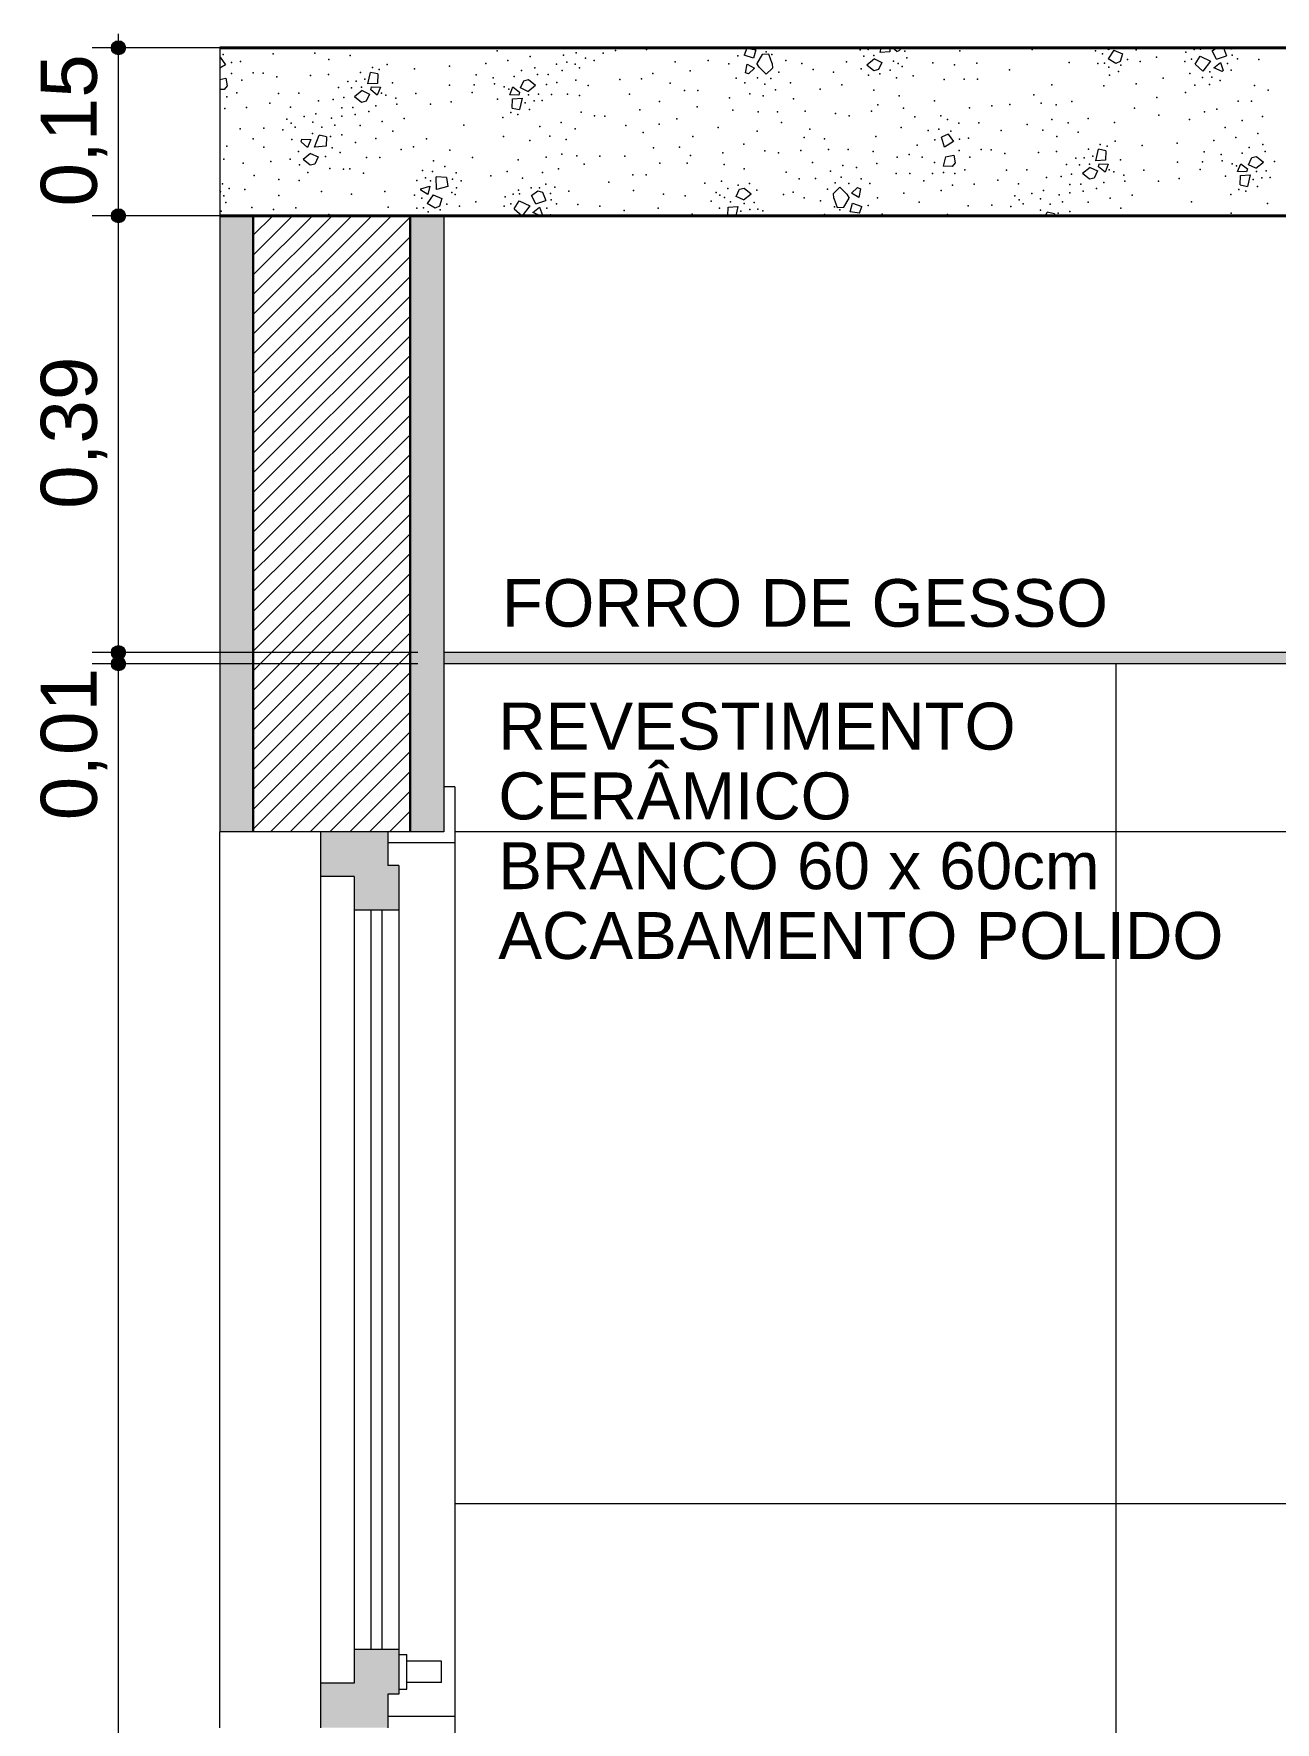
# Model space of a CAD drawing. Header units: metres. Extents: x -1.9 to 95.3, y -2.2 to 2.5.
# Drawn here: x 88.089 to 89.197, y 0.09 to 1.598 of the extents above; entities that cross this region are included whole.
import ezdxf

# ---------------------------------------------------------------- set-up
doc = ezdxf.new("R2010")
doc.units = ezdxf.units.M
doc.header["$MEASUREMENT"] = 0
for name, color, linetype in [('COTAS CORTE', 7, 'Continuous'), ('FORRO.EXEC', 7, 'Continuous'), ('Janelas Archicad', 7, 'Continuous'), ('LAJES.EST', 7, 'Continuous'), ('PAREDE CONSTRUIR', 7, 'Continuous')]:
    doc.layers.add(name, color=color, linetype=linetype)
for name, color, linetype, lineweight, true_color in [('COTAS CORTE_Caneta_No__25', 7, 'Continuous', 13, 0x982312), ('Janelas Archicad_Caneta_No__9', 7, 'Continuous', 9, 0x020202), ('Janelas Archicad_Caneta_No__97', 7, 'Continuous', 13, 0x6b6b6b), ('LAJES.EST_Caneta_No__97', 7, 'Continuous', 13, 0x6b6b6b), ('NOTAS-EXECUTIVO.ARQ_Caneta_No__12', 7, 'Continuous', 0, 0x030303), ('PAREDE CONSTRUIR_Caneta_No__97', 7, 'Continuous', 13, 0x6b6b6b)]:
    doc.layers.add(name, color=color, linetype=linetype, lineweight=lineweight, true_color=true_color)
for name, color, linetype, lineweight in [('FORRO.EXEC_Caneta_No__241', 7, 'Continuous', 13), ('Janelas Archicad_Caneta_No__10', 7, 'Continuous', 5), ('Janelas Archicad_Caneta_No__241', 7, 'Continuous', 13), ('LAJES.EST_Caneta_No__1', 7, 'Continuous', 40), ('LAJES.EST_Caneta_No__241', 7, 'Continuous', 13), ('PAREDE CONSTRUIR_Caneta_No__241', 7, 'Continuous', 13), ('PAREDE CONSTRUIR_Caneta_No__3', 7, 'Continuous', 30)]:
    doc.layers.add(name, color=color, linetype=linetype, lineweight=lineweight)
doc.styles.add('GENERATED_STYLE_1', font='arial.ttf')
doc.dimstyles.new('GENERATED_STYLE__2', dxfattribs={"dimtxt": 0.05, "dimasz": 0.02375, "dimexe": 0.18, "dimexo": 0.267183, "dimgap": 0, "dimtad": 1, "dimzin": 0, "dimdsep": 46, "dimtxsty": 'GENERATED_STYLE_1', "dimblk": 'ARROWHEAD_11', "dimblk1": 'ARROWHEAD_11', "dimblk2": 'ARROWHEAD_11', "dimcen": 0.09, "dimclrd": 256, "dimclre": 256, "dimclrt": 256, "dimadec": 0, "dimazin": 0, "dimtfac": 1, "dimtdec": 4, "dimtmove": 0, "dimatfit": 3, "dimfxl": 0, "dimtolj": 1, "dimtzin": 0, "dimarcsym": 0})
pattern_1 = [(45, (130.555103, -2.115), (-0.0088388348, 0.0088388348), [])]

# ---------------------------------------------------------------- blocks, each defined once
blk = doc.blocks.new('*X312', base_point=(130.5551, -2.115))
at = {"layer": 'LAJES.EST_Caneta_No__241', "color": 7, "linetype": 'Continuous', "lineweight": 13}
for p, q in [((88.7254, 1.5847), (88.7231, 1.5785)), ((88.7254, 1.5847), (88.7336, 1.5833)), ((88.7336, 1.5833), (88.7315, 1.5756)), ((88.8444, 1.5809), (88.8454, 1.585)), ((88.8532, 1.585), (88.8531, 1.5815)), ((88.8593, 1.5818), (88.8555, 1.585)), ((88.8629, 1.585), (88.8621, 1.5829)), ((89.0486, 1.5832), (89.0455, 1.585)), ((89.0532, 1.5829), (89.0479, 1.575)), ((89.049, 1.585), (89.0486, 1.5832)), ((89.0532, 1.5829), (89.0608, 1.5795)), ((89.141, 1.5824), (89.1448, 1.585)), ((89.1509, 1.585), (89.1538, 1.5777)), ((88.2553, 1.5766), (88.2549, 1.5764)), ((88.2601, 1.5698), (88.2549, 1.5667)), ((88.2553, 1.5766), (88.2601, 1.5698)), ((88.7315, 1.5756), (88.7231, 1.5785)), ((88.7244, 1.5627), (88.7258, 1.5705)), ((88.7258, 1.5705), (88.7324, 1.5668)), ((88.7391, 1.5791), (88.7345, 1.5711)), ((88.7366, 1.5676), (88.7345, 1.5711)), ((88.7451, 1.5794), (88.7391, 1.5791)), ((88.7481, 1.5711), (88.7451, 1.5794)), ((88.7481, 1.5711), (88.7485, 1.5669)), ((88.8393, 1.575), (88.8325, 1.5695)), ((88.8388, 1.5645), (88.8325, 1.5695)), ((88.8393, 1.575), (88.846, 1.5719)), ((88.846, 1.5719), (88.8429, 1.5655)), ((88.8531, 1.5815), (88.8444, 1.5809)), ((88.8593, 1.5818), (88.8621, 1.5829)), ((89.0549, 1.5711), (89.0479, 1.575)), ((89.0588, 1.5727), (89.0549, 1.5711)), ((89.0608, 1.5795), (89.0588, 1.5727)), ((89.1256, 1.5705), (89.13, 1.5775)), ((89.1256, 1.5705), (89.1326, 1.5641)), ((89.13, 1.5775), (89.1395, 1.5731)), ((89.1395, 1.5731), (89.1326, 1.5641)), ((89.1447, 1.5749), (89.141, 1.5824)), ((89.1422, 1.5671), (89.1482, 1.5718)), ((89.1447, 1.5749), (89.1538, 1.5777)), ((89.1482, 1.5718), (89.1508, 1.5648)), ((88.2549, 1.5567), (88.2603, 1.5578)), ((88.2603, 1.5578), (88.2617, 1.5509)), ((88.3871, 1.5527), (88.3896, 1.563)), ((88.3958, 1.5532), (88.3871, 1.5527)), ((88.3961, 1.5616), (88.3896, 1.563)), ((88.3961, 1.5616), (88.3958, 1.5532)), ((88.5234, 1.5492), (88.5265, 1.5555)), ((88.5265, 1.5555), (88.5306, 1.5566)), ((88.5306, 1.5566), (88.5369, 1.5516)), ((88.7269, 1.5617), (88.7244, 1.5627)), ((88.7324, 1.5668), (88.7269, 1.5617)), ((88.7427, 1.5613), (88.7366, 1.5676)), ((88.7485, 1.5669), (88.7427, 1.5613)), ((88.8429, 1.5655), (88.8388, 1.5645)), ((89.1499, 1.5638), (89.1422, 1.5671)), ((89.1508, 1.5648), (89.1499, 1.5638)), ((88.259, 1.5476), (88.2549, 1.5477)), ((88.2617, 1.5509), (88.259, 1.5476)), ((88.382, 1.5468), (88.3752, 1.5412)), ((88.3816, 1.5362), (88.3752, 1.5412)), ((88.382, 1.5468), (88.3887, 1.5436)), ((88.3887, 1.5436), (88.3856, 1.5372)), ((88.3897, 1.5474), (88.3903, 1.55)), ((88.3955, 1.5426), (88.3897, 1.5474)), ((88.3903, 1.55), (88.3983, 1.5497)), ((88.3983, 1.5497), (88.3955, 1.5426)), ((88.5138, 1.5431), (88.5167, 1.5501)), ((88.5218, 1.5427), (88.5138, 1.5431)), ((88.516, 1.5312), (88.5163, 1.5395)), ((88.5163, 1.5395), (88.525, 1.5401)), ((88.5167, 1.5501), (88.5225, 1.5454)), ((88.5225, 1.5454), (88.5218, 1.5427)), ((88.525, 1.5401), (88.5225, 1.5298)), ((88.5301, 1.546), (88.5234, 1.5492)), ((88.5301, 1.546), (88.5369, 1.5516)), ((88.3856, 1.5372), (88.3816, 1.5362)), ((88.516, 1.5312), (88.5225, 1.5298)), ((88.9051, 1.508), (88.8991, 1.5052)), ((88.9051, 1.508), (88.9099, 1.5012)), ((88.3276, 1.5009), (88.3282, 1.5035)), ((88.3333, 1.4961), (88.3276, 1.5009)), ((88.3282, 1.5035), (88.3362, 1.5031)), ((88.3362, 1.5031), (88.3333, 1.4961)), ((88.3394, 1.4962), (88.3437, 1.5069)), ((88.3499, 1.4971), (88.3394, 1.4962)), ((88.3502, 1.5054), (88.3437, 1.5069)), ((88.3502, 1.5054), (88.3499, 1.4971)), ((88.9018, 1.4963), (88.8991, 1.5052)), ((88.9099, 1.5012), (88.9018, 1.4963)), ((89.0369, 1.4841), (89.0394, 1.4944)), ((89.0459, 1.493), (89.0394, 1.4944)), ((89.0459, 1.493), (89.0456, 1.4846)), ((88.3361, 1.4907), (88.3293, 1.4851)), ((88.3356, 1.4801), (88.3293, 1.4851)), ((88.3397, 1.4811), (88.3356, 1.4801)), ((88.3361, 1.4907), (88.3428, 1.4875)), ((88.3428, 1.4875), (88.3397, 1.4811)), ((88.9028, 1.4877), (88.9008, 1.4792)), ((88.9088, 1.479), (88.9008, 1.4792)), ((88.9028, 1.4877), (88.9101, 1.4892)), ((88.9115, 1.4823), (88.9088, 1.479)), ((88.9101, 1.4892), (88.9115, 1.4823)), ((89.0319, 1.4782), (89.025, 1.4726)), ((89.0319, 1.4782), (89.0385, 1.475)), ((89.0456, 1.4846), (89.0369, 1.4841)), ((89.0395, 1.4788), (89.0401, 1.4814)), ((89.0453, 1.474), (89.0395, 1.4788)), ((89.0401, 1.4814), (89.0481, 1.4811)), ((89.0481, 1.4811), (89.0453, 1.474)), ((89.1636, 1.4745), (89.1665, 1.4815)), ((89.1665, 1.4815), (89.1723, 1.4768)), ((89.1732, 1.4806), (89.1763, 1.4869)), ((89.1799, 1.4774), (89.1732, 1.4806)), ((89.1763, 1.4869), (89.1804, 1.488)), ((89.1799, 1.4774), (89.1867, 1.483)), ((89.1804, 1.488), (89.1867, 1.483)), ((88.4483, 1.4584), (88.448, 1.4698)), ((88.4575, 1.4693), (88.448, 1.4698)), ((88.4575, 1.4693), (88.4585, 1.461)), ((89.0314, 1.4676), (89.025, 1.4726)), ((89.0355, 1.4686), (89.0314, 1.4676)), ((89.0385, 1.475), (89.0355, 1.4686)), ((89.1716, 1.4741), (89.1636, 1.4745)), ((89.1658, 1.4626), (89.1661, 1.4709)), ((89.1658, 1.4626), (89.1723, 1.4612)), ((89.1661, 1.4709), (89.1748, 1.4715)), ((89.1723, 1.4768), (89.1716, 1.4741)), ((89.1748, 1.4715), (89.1723, 1.4612)), ((88.2555, 1.4567), (88.2549, 1.4577)), ((88.2555, 1.4567), (88.2549, 1.4552)), ((88.4343, 1.4578), (88.4344, 1.4591)), ((88.4408, 1.454), (88.4343, 1.4578)), ((88.4344, 1.4591), (88.4425, 1.4614)), ((88.4454, 1.4537), (88.4401, 1.4459)), ((88.4425, 1.4614), (88.4408, 1.454)), ((88.4454, 1.4537), (88.4531, 1.4503)), ((88.4585, 1.461), (88.4483, 1.4584)), ((88.4531, 1.4503), (88.451, 1.4436)), ((88.5178, 1.4413), (88.5222, 1.4484)), ((88.5222, 1.4484), (88.5318, 1.4439)), ((88.5332, 1.4532), (88.539, 1.4572)), ((88.537, 1.4458), (88.5332, 1.4532)), ((88.537, 1.4458), (88.5461, 1.4485)), ((88.539, 1.4572), (88.5431, 1.456)), ((88.5431, 1.456), (88.5461, 1.4485)), ((88.7159, 1.4523), (88.719, 1.4587)), ((88.7226, 1.4491), (88.7159, 1.4523)), ((88.719, 1.4587), (88.7231, 1.4597)), ((88.7226, 1.4491), (88.7294, 1.4547)), ((88.7231, 1.4597), (88.7294, 1.4547)), ((88.8028, 1.455), (88.8086, 1.4606)), ((88.8032, 1.4508), (88.8028, 1.455)), ((88.8032, 1.4508), (88.8062, 1.4425)), ((88.8086, 1.4606), (88.8147, 1.4543)), ((88.8122, 1.4428), (88.8168, 1.4508)), ((88.8147, 1.4543), (88.8168, 1.4508)), ((88.8189, 1.4552), (88.8244, 1.4603)), ((88.8255, 1.4514), (88.8189, 1.4552)), ((88.8244, 1.4603), (88.8269, 1.4592)), ((88.8269, 1.4592), (88.8255, 1.4514)), ((88.4471, 1.4419), (88.4401, 1.4459)), ((88.451, 1.4436), (88.4471, 1.4419)), ((88.5178, 1.4413), (88.5248, 1.435)), ((88.5318, 1.4439), (88.5249, 1.435)), ((88.5344, 1.4379), (88.5404, 1.4426)), ((88.5413, 1.435), (88.5344, 1.4379)), ((88.5404, 1.4426), (88.543, 1.4356)), ((88.543, 1.4356), (88.5425, 1.435)), ((88.7085, 1.435), (88.7088, 1.4427)), ((88.7088, 1.4427), (88.7175, 1.4432)), ((88.7175, 1.4432), (88.7155, 1.435)), ((88.8062, 1.4425), (88.8122, 1.4428)), ((88.8177, 1.4386), (88.8198, 1.4463)), ((88.8259, 1.4372), (88.8177, 1.4386)), ((88.8198, 1.4463), (88.8282, 1.4434)), ((88.8259, 1.4372), (88.8282, 1.4434)), ((88.9922, 1.435), (88.9935, 1.4383)), ((89, 1.4368), (88.9935, 1.4383)), ((89, 1.4368), (89, 1.435))]:
    blk.add_line(p, q, dxfattribs=at)
for p in [(88.6359, 1.5834), (88.8223, 1.5847), (88.8267, 1.5832), (88.8339, 1.5835), (88.9802, 1.5835), (89.073, 1.5832), (89.1248, 1.5834), (89.1304, 1.5838), (89.1579, 1.584), (88.2579, 1.579), (88.2654, 1.5719), (88.2735, 1.5728), (88.3026, 1.5796), (88.3399, 1.5801), (88.3524, 1.5745), (88.3715, 1.5781), (88.4044, 1.5701), (88.4599, 1.5685), (88.4926, 1.5709), (88.5026, 1.5824), (88.5122, 1.5735), (88.5319, 1.5771), (88.5556, 1.5703), (88.5619, 1.5784), (88.5648, 1.5721), (88.5722, 1.5705), (88.5732, 1.5804), (88.5815, 1.5756), (88.5891, 1.5735), (88.5972, 1.5801), (88.6081, 1.5825), (88.6614, 1.5724), (88.691, 1.5737), (88.7093, 1.5708), (88.7175, 1.5779), (88.7427, 1.5815), (88.7477, 1.579), (88.7602, 1.5735), (88.7746, 1.5709), (88.8144, 1.5725), (88.83, 1.5774), (88.8388, 1.578), (88.8565, 1.5729), (88.8606, 1.5709), (88.864, 1.5684), (88.8664, 1.5819), (88.8682, 1.5761), (88.8915, 1.5715), (88.9108, 1.5698), (88.9156, 1.5824), (88.9307, 1.5712), (89.0131, 1.5719), (89.0366, 1.5824), (89.0387, 1.5711), (89.0431, 1.5797), (89.0446, 1.5714), (89.0594, 1.5696), (89.0654, 1.5745), (89.0767, 1.5727), (89.0912, 1.5767), (89.1165, 1.5727), (89.1175, 1.5811), (89.1225, 1.5748), (89.1546, 1.5711), (89.1587, 1.5784), (89.1635, 1.575), (89.1825, 1.5744), (88.2653, 1.562), (88.2747, 1.556), (88.2848, 1.5627), (88.2938, 1.5623), (88.3058, 1.5591), (88.3359, 1.5601), (88.352, 1.561), (88.3694, 1.5549), (88.3767, 1.5553), (88.3807, 1.563), (88.3844, 1.5569), (88.3912, 1.5673), (88.3972, 1.5657), (88.4091, 1.5536), (88.4287, 1.5662), (88.4838, 1.5608), (88.4991, 1.5583), (88.5001, 1.5528), (88.5177, 1.5594), (88.5242, 1.5647), (88.5363, 1.5672), (88.5385, 1.561), (88.5481, 1.5612), (88.5559, 1.554), (88.5606, 1.5648), (88.5727, 1.5562), (88.576, 1.567), (88.6121, 1.5566), (88.6315, 1.5573), (88.6416, 1.5619), (88.657, 1.5535), (88.6749, 1.5645), (88.716, 1.558), (88.7237, 1.5538), (88.7349, 1.5582), (88.7469, 1.5575), (88.7539, 1.5633), (88.7644, 1.5537), (88.7846, 1.5657), (88.8027, 1.5631), (88.8275, 1.5663), (88.834, 1.5604), (88.8443, 1.5618), (88.8533, 1.5649), (88.8592, 1.5583), (88.8739, 1.5599), (88.9016, 1.5567), (88.9194, 1.557), (88.9313, 1.5571), (88.96, 1.5652), (89.0486, 1.5676), (89.0491, 1.5606), (89.0572, 1.5637), (89.0731, 1.5528), (89.0971, 1.558), (89.1208, 1.5619), (89.1321, 1.5586), (89.1387, 1.5636), (89.1405, 1.5587), (89.1481, 1.5559), (89.1579, 1.5649), (88.2614, 1.5412), (88.2702, 1.5447), (88.3075, 1.5442), (88.3255, 1.5446), (88.3432, 1.5377), (88.3563, 1.5387), (88.361, 1.5495), (88.3656, 1.5407), (88.3727, 1.5491), (88.3815, 1.5498), (88.3992, 1.5446), (88.4033, 1.5427), (88.412, 1.54), (88.43, 1.5442), (88.4601, 1.5515), (88.4802, 1.545), (88.4822, 1.5519), (88.503, 1.5391), (88.5088, 1.5501), (88.5129, 1.5481), (88.5306, 1.543), (88.5394, 1.5436), (88.5427, 1.5378), (88.5465, 1.5521), (88.5511, 1.5433), (88.5653, 1.5436), (88.576, 1.5425), (88.5839, 1.5512), (88.6206, 1.5436), (88.6697, 1.5468), (88.6818, 1.5469), (88.7099, 1.5402), (88.728, 1.5439), (88.7401, 1.5421), (88.7416, 1.5525), (88.7512, 1.5473), (88.7671, 1.5393), (88.7908, 1.548), (88.8103, 1.5519), (88.8388, 1.5472), (88.8614, 1.5422), (88.9818, 1.5431), (88.9977, 1.552), (89.0442, 1.5509), (89.0916, 1.5406), (89.1172, 1.5452), (89.1255, 1.5516), (89.1384, 1.5521), (89.1786, 1.5512), (89.1909, 1.5472), (88.2594, 1.5309), (88.2787, 1.5317), (88.2996, 1.5354), (88.3181, 1.532), (88.3302, 1.5235), (88.3406, 1.5261), (88.3638, 1.524), (88.364, 1.5315), (88.3736, 1.5318), (88.3759, 1.5255), (88.3879, 1.5281), (88.3944, 1.5333), (88.413, 1.5345), (88.4431, 1.5346), (88.4615, 1.5368), (88.5077, 1.5227), (88.5149, 1.5271), (88.521, 1.5255), (88.5277, 1.5359), (88.5314, 1.5298), (88.5355, 1.5375), (88.5776, 1.5276), (88.5896, 1.5243), (88.5986, 1.524), (88.6299, 1.5296), (88.6476, 1.5371), (88.681, 1.5323), (88.7131, 1.5294), (88.7355, 1.5277), (88.7529, 1.5277), (88.7775, 1.5285), (88.8047, 1.5262), (88.8169, 1.5243), (88.8367, 1.5285), (88.8424, 1.5342), (88.8654, 1.531), (88.8753, 1.5233), (88.8929, 1.5376), (88.8985, 1.5241), (88.9241, 1.5313), (88.9443, 1.5332), (88.9603, 1.5343), (88.9882, 1.5356), (89.0017, 1.5342), (89.0155, 1.5369), (89.0714, 1.5312), (89.0933, 1.5247), (89.1339, 1.5277), (89.145, 1.5301), (89.1641, 1.5372), (89.1759, 1.5372), (89.1858, 1.5237), (88.2733, 1.5126), (88.2943, 1.5132), (88.3114, 1.5118), (88.3149, 1.5213), (88.3187, 1.5178), (88.3223, 1.5142), (88.3377, 1.5085), (88.3379, 1.5187), (88.3462, 1.514), (88.3546, 1.5222), (88.3576, 1.516), (88.3803, 1.5157), (88.3999, 1.5192), (88.4095, 1.5104), (88.4195, 1.5219), (88.4727, 1.516), (88.5406, 1.5147), (88.5597, 1.5183), (88.5722, 1.5127), (88.6173, 1.5155), (88.633, 1.5093), (88.6473, 1.5168), (88.6631, 1.5215), (88.7, 1.5137), (88.7347, 1.5105), (88.7565, 1.5183), (88.7817, 1.5124), (88.8633, 1.5138), (88.8873, 1.5112), (88.8968, 1.5124), (88.9047, 1.5209), (88.9077, 1.5104), (88.9148, 1.5178), (88.9325, 1.5181), (88.9525, 1.511), (88.9758, 1.5165), (88.9897, 1.5115), (88.9977, 1.5211), (89.0123, 1.5181), (89.0213, 1.5095), (89.0301, 1.5218), (89.0538, 1.5183), (89.1206, 1.5211), (89.1524, 1.5138), (89.1677, 1.5202), (89.1817, 1.5085), (88.2613, 1.4971), (88.2847, 1.5037), (88.2944, 1.4964), (88.3194, 1.503), (88.3252, 1.4924), (88.3537, 1.5058), (88.3554, 1.4956), (88.3639, 1.5074), (88.3762, 1.5005), (88.3942, 1.504), (88.4169, 1.4941), (88.428, 1.4965), (88.4394, 1.5038), (88.4603, 1.4937), (88.5081, 1.5059), (88.5318, 1.5023), (88.5496, 1.5061), (88.5642, 1.503), (88.6421, 1.4956), (88.6653, 1.4964), (88.6773, 1.5059), (88.7227, 1.4988), (88.7414, 1.493), (88.7738, 1.4934), (88.7766, 1.505), (88.7948, 1.5036), (88.7984, 1.4942), (88.8158, 1.4942), (88.8382, 1.4925), (88.8406, 1.5059), (88.8776, 1.4981), (88.8933, 1.5029), (88.9151, 1.4934), (88.9152, 1.5033), (88.9233, 1.5042), (88.9346, 1.4941), (88.9437, 1.4938), (89.0022, 1.5059), (89.0305, 1.4944), (89.041, 1.4987), (89.047, 1.4971), (89.0542, 1.5015), (89.0785, 1.4976), (89.1097, 1.4999), (89.1424, 1.5023), (89.162, 1.5049), (89.174, 1.4961), (89.1861, 1.4986), (88.2586, 1.4854), (88.2759, 1.482), (88.3004, 1.4834), (88.3178, 1.4856), (88.3262, 1.4805), (88.3494, 1.4878), (88.3624, 1.4914), (88.386, 1.487), (88.3978, 1.4869), (88.4457, 1.484), (88.4558, 1.479), (88.4806, 1.4869), (88.5212, 1.4848), (88.5464, 1.4873), (88.5602, 1.49), (88.5737, 1.4885), (88.5802, 1.4811), (88.5942, 1.4883), (88.6165, 1.4883), (88.6478, 1.482), (88.6722, 1.482), (88.6752, 1.4887), (88.7039, 1.4911), (88.7052, 1.4809), (88.7536, 1.4912), (88.7842, 1.4826), (88.8112, 1.4799), (88.8233, 1.478), (88.8414, 1.4818), (88.8596, 1.4873), (88.8703, 1.4897), (88.882, 1.4874), (88.8931, 1.4826), (88.9245, 1.4874), (88.9557, 1.4905), (88.9857, 1.4915), (89.0018, 1.4924), (89.0109, 1.4809), (89.0192, 1.4863), (89.0225, 1.4805), (89.0265, 1.4867), (89.0313, 1.4812), (89.0342, 1.4883), (89.0589, 1.485), (89.1099, 1.4829), (89.1321, 1.4833), (89.1336, 1.4922), (89.149, 1.4897), (89.1499, 1.4842), (89.1586, 1.4815), (89.1627, 1.4795), (89.1675, 1.4908), (89.1883, 1.4924), (89.1964, 1.4835), (88.2575, 1.4634), (88.2856, 1.471), (88.3077, 1.4675), (88.3259, 1.4666), (88.3337, 1.4735), (88.3532, 1.4773), (88.3653, 1.4765), (88.3711, 1.477), (88.3833, 1.473), (88.4309, 1.4665), (88.436, 1.4754), (88.4385, 1.469), (88.443, 1.4663), (88.445, 1.4744), (88.4626, 1.4678), (88.466, 1.4733), (88.4704, 1.4661), (88.4969, 1.4707), (88.5114, 1.4745), (88.5251, 1.4685), (88.5431, 1.4737), (88.5459, 1.4632), (88.5572, 1.4768), (88.6023, 1.4651), (88.6236, 1.4716), (88.6355, 1.4717), (88.688, 1.4642), (88.7027, 1.4659), (88.7177, 1.4624), (88.7231, 1.477), (88.7279, 1.4638), (88.7605, 1.4739), (88.7723, 1.4679), (88.7869, 1.4682), (88.8001, 1.4747), (88.8044, 1.4644), (88.8097, 1.4694), (88.8164, 1.4637), (88.8276, 1.4681), (88.8353, 1.4639), (88.8589, 1.4727), (88.871, 1.4728), (88.8836, 1.4661), (88.8913, 1.4726), (88.901, 1.4736), (88.9092, 1.4623), (88.9112, 1.4726), (88.92, 1.4761), (88.9285, 1.4631), (88.9494, 1.4668), (88.9573, 1.4756), (88.9679, 1.4634), (88.9753, 1.476), (88.993, 1.4691), (89.0061, 1.4701), (89.0138, 1.4629), (89.0154, 1.4721), (89.0235, 1.4632), (89.0442, 1.4647), (89.049, 1.476), (89.0531, 1.4741), (89.0619, 1.4714), (89.0628, 1.4659), (89.0798, 1.4756), (89.0929, 1.466), (89.1113, 1.4682), (89.13, 1.4764), (89.1528, 1.4705), (89.1775, 1.4673), (89.1804, 1.4744), (89.1853, 1.4689), (89.1892, 1.475), (89.1925, 1.4692), (88.2586, 1.4527), (88.2633, 1.4594), (88.2774, 1.4585), (88.3078, 1.4532), (88.3457, 1.4567), (88.3725, 1.4543), (88.4023, 1.4566), (88.4289, 1.4533), (88.4354, 1.4506), (88.4622, 1.4559), (88.4652, 1.454), (88.4663, 1.4598), (88.4834, 1.4475), (88.5098, 1.4519), (88.517, 1.4542), (88.5215, 1.458), (88.5226, 1.4546), (88.5328, 1.46), (88.5405, 1.46), (88.5502, 1.4548), (88.5509, 1.4493), (88.5542, 1.4605), (88.5667, 1.457), (88.6242, 1.4575), (88.6512, 1.4544), (88.6705, 1.4527), (88.6937, 1.4481), (88.698, 1.4558), (88.7013, 1.4533), (88.7054, 1.4513), (88.7086, 1.4593), (88.7109, 1.4474), (88.7345, 1.4579), (88.7582, 1.454), (88.7667, 1.4562), (88.7767, 1.451), (88.7911, 1.4484), (88.7974, 1.4587), (88.8421, 1.4511), (88.8657, 1.4552), (88.8793, 1.4472), (88.899, 1.4577), (88.9647, 1.4527), (88.9685, 1.4492), (88.98, 1.4549), (88.9877, 1.4501), (88.9904, 1.4575), (89.0044, 1.4536), (89.0074, 1.4474), (89.0137, 1.4554), (89.0257, 1.4569), (89.0377, 1.4595), (89.0497, 1.4506), (89.0693, 1.4533), (89.1225, 1.4474), (89.1576, 1.4541), (89.1648, 1.4585), (89.1708, 1.4569), (89.1812, 1.4612), (88.2562, 1.4392), (88.2604, 1.4469), (88.2837, 1.4423), (88.303, 1.4406), (88.3229, 1.442), (88.3523, 1.436), (88.4053, 1.4427), (88.4309, 1.4419), (88.4368, 1.4422), (88.4409, 1.4384), (88.4517, 1.4404), (88.4577, 1.4453), (88.4689, 1.4435), (88.5087, 1.4435), (88.5147, 1.4456), (88.5468, 1.4419), (88.5501, 1.4357), (88.5557, 1.4458), (88.5747, 1.4452), (88.5942, 1.4436), (88.6159, 1.4398), (88.6463, 1.4418), (88.6768, 1.4365), (88.6909, 1.4356), (88.7011, 1.4417), (88.7202, 1.439), (88.7232, 1.4461), (88.728, 1.4407), (88.732, 1.4468), (88.7352, 1.441), (88.7396, 1.4395), (88.7548, 1.435), (88.7949, 1.4362), (88.8036, 1.4429), (88.8086, 1.4404), (88.8338, 1.4441), (88.8464, 1.4363), (88.9047, 1.4362), (88.9231, 1.444), (88.9345, 1.4351), (88.9441, 1.4446), (88.9612, 1.4432), (88.9721, 1.4456), (88.9875, 1.4399), (88.9961, 1.4454), (89.0035, 1.4372), (89.0137, 1.4388), (89.0301, 1.4471), (89.044, 1.4354), (89.0593, 1.4418), (89.0892, 1.4352), (89.1579, 1.4373), (89.1904, 1.4461)]:
    blk.add_point(p, dxfattribs=at)
blk = doc.blocks.new('*D313', base_point=(130.5551, -2.115))
at = {"layer": 'COTAS CORTE_Caneta_No__25', "linetype": 'Continuous', "lineweight": 13, "true_color": 0x982312}
for points in [[(88.1583, 1.035), (88.1588, 1.0326), (88.1601, 1.0306), (88.1622, 1.0292), (88.1645, 1.0287), (88.1669, 1.0292), (88.169, 1.0306), (88.1703, 1.0326), (88.1708, 1.035), (88.1703, 1.0374), (88.169, 1.0394), (88.1669, 1.0408), (88.1645, 1.0413), (88.1622, 1.0408), (88.1601, 1.0394), (88.1588, 1.0374)], [(88.1583, -2.115), (88.1588, -2.1174), (88.1601, -2.1194), (88.1622, -2.1208), (88.1645, -2.1213), (88.1669, -2.1208), (88.169, -2.1194), (88.1703, -2.1174), (88.1708, -2.115), (88.1703, -2.1126), (88.169, -2.1106), (88.1669, -2.1092), (88.1645, -2.1088), (88.1622, -2.1092), (88.1601, -2.1106), (88.1588, -2.1126)]]:
    blk.add_hatch(color=24, dxfattribs=at).paths.add_polyline_path(points)
at = {"layer": 'COTAS CORTE_Caneta_No__25', "color": 24, "linetype": 'Continuous', "lineweight": 13, "true_color": 0x982312}
for p, q in [((88.1583, 1.035), (88.1411, 1.035)), ((88.1645, -2.1088), (88.1645, 1.0287)), ((88.4317, 1.035), (88.1708, 1.035)), ((88.1583, -2.115), (88.1411, -2.115)), ((88.1645, -2.1275), (88.1645, -2.1213)), ((88.4317, -2.115), (88.1708, -2.115))]:
    blk.add_line(p, q, dxfattribs=at)
for centre in [(88.1645, 1.035), (88.1645, -2.115)]:
    blk.add_circle(centre, 0.00625, dxfattribs=at)
at = {"layer": 'COTAS CORTE_Caneta_No__25', "color": 24, "lineweight": 13, "true_color": 0x982312, "char_height": 0.05, "attachment_point": 7, "rotation": 90, "style": 'GENERATED_STYLE_1'}
for s, insert in [('\\A1;{\\pql;\\fArial|b0|i0|c0|p0;\\W1.000000;0,01}', (88.1545, 0.8953)), ('\\A1;{\\pql;\\fArial|b0|i0|c0|p0;\\W1.000000;3,15}', (88.1545, -0.6735))]:
    blk.add_mtext(s, dxfattribs=dict(at, insert=insert))
blk = doc.blocks.new('ARROWHEAD_11')
at = {"color": 0, "linetype": 'Continuous', "lineweight": 0}
blk.add_line((0, 0), (-1, 0), dxfattribs=at)
at = {"color": 0, "linetype": 'Continuous', "lineweight": 0, "const_width": 0.25, "flags": 128}
blk.add_lwpolyline([(-0.125, 0, 1), (0.125, 0, 1)], format="xyb", close=True, dxfattribs=at)
blk = doc.blocks.new('*D314', base_point=(130.5551, -2.115))
at = {"layer": 'COTAS CORTE_Caneta_No__25', "linetype": 'Continuous', "lineweight": 13, "true_color": 0x982312}
for points in [[(88.1583, 1.045), (88.1588, 1.0426), (88.1601, 1.0406), (88.1622, 1.0392), (88.1645, 1.0387), (88.1669, 1.0392), (88.169, 1.0406), (88.1703, 1.0426), (88.1708, 1.045), (88.1703, 1.0474), (88.169, 1.0494), (88.1669, 1.0508), (88.1645, 1.0512), (88.1622, 1.0508), (88.1601, 1.0494), (88.1588, 1.0474)], [(88.1583, 1.035), (88.1588, 1.0326), (88.1601, 1.0306), (88.1622, 1.0292), (88.1645, 1.0287), (88.1669, 1.0292), (88.169, 1.0306), (88.1703, 1.0326), (88.1708, 1.035), (88.1703, 1.0374), (88.169, 1.0394), (88.1669, 1.0408), (88.1645, 1.0413), (88.1622, 1.0408), (88.1601, 1.0394), (88.1588, 1.0374)]]:
    blk.add_hatch(color=24, dxfattribs=at).paths.add_polyline_path(points)
at = {"layer": 'COTAS CORTE_Caneta_No__25', "color": 24, "linetype": 'Continuous', "lineweight": 13, "true_color": 0x982312}
for p, q in [((88.1583, 1.045), (88.1411, 1.045)), ((88.4317, 1.045), (88.1708, 1.045)), ((88.1583, 1.035), (88.1411, 1.035)), ((88.1645, 1.035), (88.1645, 1.0387)), ((88.4317, 1.035), (88.1708, 1.035))]:
    blk.add_line(p, q, dxfattribs=at)
for centre in [(88.1645, 1.045), (88.1645, 1.035)]:
    blk.add_circle(centre, 0.00625, dxfattribs=at)
blk = doc.blocks.new('*D315', base_point=(130.5551, -2.115))
at = {"layer": 'COTAS CORTE_Caneta_No__25', "linetype": 'Continuous', "lineweight": 13, "true_color": 0x982312}
for points in [[(88.1583, 1.435), (88.1588, 1.4326), (88.1601, 1.4306), (88.1622, 1.4292), (88.1645, 1.4287), (88.1669, 1.4292), (88.169, 1.4306), (88.1703, 1.4326), (88.1708, 1.435), (88.1703, 1.4374), (88.169, 1.4394), (88.1669, 1.4408), (88.1645, 1.4413), (88.1622, 1.4408), (88.1601, 1.4394), (88.1588, 1.4374)], [(88.1583, 1.045), (88.1588, 1.0426), (88.1601, 1.0406), (88.1622, 1.0392), (88.1645, 1.0387), (88.1669, 1.0392), (88.169, 1.0406), (88.1703, 1.0426), (88.1708, 1.045), (88.1703, 1.0474), (88.169, 1.0494), (88.1669, 1.0508), (88.1645, 1.0512), (88.1622, 1.0508), (88.1601, 1.0494), (88.1588, 1.0474)]]:
    blk.add_hatch(color=24, dxfattribs=at).paths.add_polyline_path(points)
at = {"layer": 'COTAS CORTE_Caneta_No__25', "color": 24, "linetype": 'Continuous', "lineweight": 13, "true_color": 0x982312}
for p, q in [((88.1583, 1.435), (88.1411, 1.435)), ((88.4317, 1.435), (88.1708, 1.435)), ((88.1645, 1.0512), (88.1645, 1.4287)), ((88.1583, 1.045), (88.1411, 1.045)), ((88.4317, 1.045), (88.1708, 1.045))]:
    blk.add_line(p, q, dxfattribs=at)
for centre in [(88.1645, 1.435), (88.1645, 1.045)]:
    blk.add_circle(centre, 0.00625, dxfattribs=at)
at = {"layer": 'COTAS CORTE_Caneta_No__25', "color": 24, "lineweight": 13, "true_color": 0x982312, "insert": (88.1545, 1.1733), "char_height": 0.05, "attachment_point": 7, "rotation": 90, "style": 'GENERATED_STYLE_1'}
blk.add_mtext('\\A1;{\\pql;\\fArial|b0|i0|c0|p0;\\W1.000000;0,39}', dxfattribs=at)
blk = doc.blocks.new('*D316', base_point=(130.5551, -2.115))
at = {"layer": 'COTAS CORTE_Caneta_No__25', "linetype": 'Continuous', "lineweight": 13, "true_color": 0x982312}
for points in [[(88.1583, 1.585), (88.1588, 1.5826), (88.1601, 1.5806), (88.1622, 1.5792), (88.1645, 1.5788), (88.1669, 1.5792), (88.169, 1.5806), (88.1703, 1.5826), (88.1708, 1.585), (88.1703, 1.5874), (88.169, 1.5894), (88.1669, 1.5908), (88.1645, 1.5913), (88.1622, 1.5908), (88.1601, 1.5894), (88.1588, 1.5874)], [(88.1583, 1.435), (88.1588, 1.4326), (88.1601, 1.4306), (88.1622, 1.4292), (88.1645, 1.4287), (88.1669, 1.4292), (88.169, 1.4306), (88.1703, 1.4326), (88.1708, 1.435), (88.1703, 1.4374), (88.169, 1.4394), (88.1669, 1.4408), (88.1645, 1.4412), (88.1622, 1.4408), (88.1601, 1.4394), (88.1588, 1.4374)]]:
    blk.add_hatch(color=24, dxfattribs=at).paths.add_polyline_path(points)
at = {"layer": 'COTAS CORTE_Caneta_No__25', "color": 24, "linetype": 'Continuous', "lineweight": 13, "true_color": 0x982312}
for p, q in [((88.1583, 1.585), (88.1411, 1.585)), ((88.1645, 1.5913), (88.1645, 1.5975)), ((88.4317, 1.585), (88.1708, 1.585)), ((88.1645, 1.4412), (88.1645, 1.5788)), ((88.1583, 1.435), (88.1411, 1.435)), ((88.4317, 1.435), (88.1708, 1.435))]:
    blk.add_line(p, q, dxfattribs=at)
for centre in [(88.1645, 1.585), (88.1645, 1.435)]:
    blk.add_circle(centre, 0.00625, dxfattribs=at)
at = {"layer": 'COTAS CORTE_Caneta_No__25', "color": 24, "lineweight": 13, "true_color": 0x982312, "insert": (88.1545, 1.4433), "char_height": 0.05, "attachment_point": 7, "rotation": 90, "style": 'GENERATED_STYLE_1'}
blk.add_mtext('\\A1;{\\pql;\\fArial|b0|i0|c0|p0;\\W1.000000;0,15}', dxfattribs=at)

msp = doc.modelspace()

# ---------------------------------------------------------------- hatches: boundary and pattern name
at = {"layer": 'FORRO.EXEC', "linetype": 'Continuous', "lineweight": 0, "true_color": 0xffffff}
msp.add_hatch(color=7, dxfattribs=at).paths.add_polyline_path([(88.4549, 1.035), (92.1514, 1.035), (92.1514, 1.045), (88.4549, 1.045)])
at = {"layer": 'Janelas Archicad', "linetype": 'Continuous', "lineweight": 0, "true_color": 0xffffff}
for points in [[(88.4049, 0.855), (88.4049, 0.885), (88.3449, 0.885), (88.3449, 0.845), (88.3749, 0.845), (88.3749, 0.855)], [(88.3749, 0.815), (88.4149, 0.815), (88.4149, 0.855), (88.3749, 0.855)], [(88.3749, 0.155), (88.3749, 0.115), (88.4149, 0.115), (88.4149, 0.155)], [(88.4049, 0.085), (88.4049, 0.115), (88.3749, 0.115), (88.3749, 0.125), (88.3449, 0.125), (88.3449, 0.085)]]:
    msp.add_hatch(color=7, dxfattribs=at).paths.add_polyline_path(points)
at = {"layer": 'PAREDE CONSTRUIR', "linetype": 'Continuous', "lineweight": 0, "true_color": 0xffffff}
for points in [[(88.2549, 1.135), (88.2849, 1.135), (88.2849, 1.435), (88.2549, 1.435)], [(88.4249, 1.135), (88.4549, 1.135), (88.4549, 1.435), (88.4249, 1.435)], [(88.2549, 0.885), (88.2849, 0.885), (88.2849, 1.135), (88.2549, 1.135)], [(88.4249, 0.885), (88.4549, 0.885), (88.4549, 1.135), (88.4249, 1.135)]]:
    msp.add_hatch(color=7, dxfattribs=at).paths.add_polyline_path(points)
at = {"layer": 'PAREDE CONSTRUIR', "linetype": 'Continuous', "lineweight": 0, "true_color": 0x000000}
h = msp.add_hatch(dxfattribs=at)
h.set_pattern_fill('common_brick_0018', color=18, style=0, pattern_type=2)
h.set_pattern_definition(pattern_1)
h.paths.add_polyline_path([(88.2849, 1.435), (88.2849, 1.135), (88.4249, 1.135), (88.4249, 1.435)])
h = msp.add_hatch(dxfattribs=at)
h.set_pattern_fill('common_brick_0018', color=18, style=0, pattern_type=2)
h.set_pattern_definition(pattern_1)
h.paths.add_polyline_path([(88.2849, 1.135), (88.2849, 0.885), (88.3449, 0.885), (88.4249, 0.885), (88.4249, 1.135)])
at = {"layer": 'PAREDE CONSTRUIR_Caneta_No__97', "linetype": 'Continuous', "lineweight": 13, "true_color": 0x6b6b6b}
h = msp.add_hatch(dxfattribs=at)
h.set_pattern_fill('Ceramica_60_x_60_0018', color=251, style=0, pattern_type=2)
h.set_pattern_definition([(0, (88.4549, -2.115), (0, 0.6), []), (90, (88.4549, -2.115), (-0.6, 0), [])])
h.paths.add_polyline_path([(88.4549, 0.925), (88.4649, 0.925), (88.4649, 0.045), (88.4549, 0.045), (88.4549, -2.115), (92.1324, -2.115), (92.1324, -0.013), (92.1324, 0.037), (92.1514, 0.037), (92.1514, 1.035), (88.4549, 1.035)])

# ---------------------------------------------------------------- linework, layer by layer
at = {"layer": 'FORRO.EXEC_Caneta_No__241', "color": 7, "linetype": 'Continuous', "lineweight": 13}
for p, q in [((92.1514, 1.045), (88.4549, 1.045)), ((92.1514, 1.035), (88.4549, 1.035))]:
    msp.add_line(p, q, dxfattribs=at)
at = {"layer": 'Janelas Archicad_Caneta_No__10', "color": 7, "linetype": 'Continuous', "lineweight": 5}
for p, q in [((88.4649, 0.925), (88.4549, 0.925)), ((88.4649, 0.925), (88.4649, 0.875)), ((88.4649, 0.095), (88.4649, 0.045))]:
    msp.add_line(p, q, dxfattribs=at)
at = {"layer": 'Janelas Archicad_Caneta_No__10', "color": 7, "linetype": 'Continuous', "lineweight": 5, "flags": 128}
for points in [[(88.4649, 0.875), (88.4549, 0.875), (88.4049, 0.875)], [(88.4649, 0.095), (88.4549, 0.095), (88.4049, 0.095)]]:
    msp.add_lwpolyline(points, dxfattribs=at)
at = {"layer": 'Janelas Archicad_Caneta_No__241', "color": 7, "linetype": 'Continuous', "lineweight": 13}
msp.add_line((88.2549, 0.085), (88.2549, 0.885), dxfattribs=at)
at = {"layer": 'Janelas Archicad_Caneta_No__9', "color": 18, "linetype": 'Continuous', "lineweight": 9, "true_color": 0x020202}
for p, q in [((88.3449, 0.885), (88.3449, 0.845)), ((88.4649, 0.875), (88.4649, 0.095)), ((88.3449, 0.845), (88.3449, 0.125)), ((88.3749, 0.845), (88.3449, 0.845)), ((88.3749, 0.845), (88.3749, 0.815)), ((88.4149, 0.855), (88.4049, 0.855)), ((88.4149, 0.855), (88.4149, 0.815)), ((88.3749, 0.815), (88.3749, 0.7378)), ((88.4149, 0.815), (88.3749, 0.815)), ((88.3899, 0.815), (88.3899, 0.155)), ((88.3999, 0.155), (88.3999, 0.815)), ((88.4149, 0.815), (88.4149, 0.7378)), ((88.3749, 0.6657), (88.3749, 0.6206)), ((88.4149, 0.6657), (88.4149, 0.6206)), ((88.3749, 0.5484), (88.3749, 0.5034)), ((88.4149, 0.5484), (88.4149, 0.5034)), ((88.3749, 0.4312), (88.3749, 0.3862)), ((88.4149, 0.4312), (88.4149, 0.3862)), ((88.3749, 0.314), (88.3749, 0.2689)), ((88.4149, 0.314), (88.4149, 0.2689)), ((88.3749, 0.1968), (88.3749, 0.1871)), ((88.4149, 0.1968), (88.4149, 0.1871)), ((88.3749, 0.155), (88.3749, 0.125)), ((88.4149, 0.155), (88.3749, 0.155)), ((88.4149, 0.155), (88.4149, 0.115)), ((88.4149, 0.1505), (88.4219, 0.1505)), ((88.4219, 0.1195), (88.4219, 0.1505)), ((88.4319, 0.1445), (88.4219, 0.1445)), ((88.4424, 0.1445), (88.4319, 0.1445)), ((88.4501, 0.1445), (88.4424, 0.1445)), ((88.4529, 0.1445), (88.4501, 0.1445)), ((88.4529, 0.1255), (88.4529, 0.1445)), ((88.3449, 0.125), (88.3449, 0.085)), ((88.3749, 0.125), (88.3449, 0.125)), ((88.4319, 0.1255), (88.4219, 0.1255)), ((88.4424, 0.1255), (88.4319, 0.1255)), ((88.4501, 0.1255), (88.4424, 0.1255)), ((88.4529, 0.1255), (88.4501, 0.1255)), ((88.4149, 0.115), (88.4049, 0.115)), ((88.4149, 0.1195), (88.4219, 0.1195))]:
    msp.add_line(p, q, dxfattribs=at)
at = {"layer": 'Janelas Archicad_Caneta_No__9', "color": 18, "linetype": 'Continuous', "lineweight": 9, "true_color": 0x020202, "flags": 128}
for points in [[(88.4049, 0.885), (88.4049, 0.875), (88.4049, 0.855)], [(88.4049, 0.115), (88.4049, 0.095), (88.4049, 0.085)]]:
    msp.add_lwpolyline(points, dxfattribs=at)
at = {"layer": 'Janelas Archicad_Caneta_No__97', "color": 251, "linetype": 'Continuous', "lineweight": 13, "true_color": 0x6b6b6b}
for p, q in [((88.3749, 0.7378), (88.3749, 0.6657)), ((88.4149, 0.7378), (88.4149, 0.6657)), ((88.3749, 0.6206), (88.3749, 0.5484)), ((88.4149, 0.6206), (88.4149, 0.5484)), ((88.3749, 0.5034), (88.3749, 0.4312)), ((88.4149, 0.5034), (88.4149, 0.4312)), ((88.3749, 0.3862), (88.3749, 0.314)), ((88.4149, 0.3862), (88.4149, 0.314)), ((88.3749, 0.2689), (88.3749, 0.1968)), ((88.4149, 0.2689), (88.4149, 0.1968)), ((88.3749, 0.1871), (88.3749, 0.1807)), ((88.4149, 0.1871), (88.4149, 0.1807)), ((88.3749, 0.1807), (88.3749, 0.155)), ((88.4149, 0.1807), (88.4149, 0.155))]:
    msp.add_line(p, q, dxfattribs=at)
at = {"layer": 'LAJES.EST_Caneta_No__1', "color": 7, "linetype": 'Continuous', "lineweight": 40}
for p, q in [((88.4549, 1.585), (88.2549, 1.585)), ((92.3514, 1.585), (88.4549, 1.585)), ((92.1514, 1.435), (88.4549, 1.435))]:
    msp.add_line(p, q, dxfattribs=at)
at = {"layer": 'LAJES.EST_Caneta_No__1', "color": 7, "linetype": 'Continuous', "lineweight": 40, "flags": 128}
msp.add_lwpolyline([(88.4549, 1.435), (88.4249, 1.435), (88.2849, 1.435), (88.2549, 1.435)], dxfattribs=at)
at = {"layer": 'LAJES.EST_Caneta_No__97', "color": 251, "linetype": 'Continuous', "lineweight": 13, "true_color": 0x6b6b6b}
msp.add_line((88.2549, 1.585), (88.2549, 1.435), dxfattribs=at)
at = {"layer": 'PAREDE CONSTRUIR_Caneta_No__241', "color": 7, "linetype": 'Continuous', "lineweight": 13}
for p, q in [((88.2549, 1.435), (88.2549, 1.135)), ((88.4549, 1.435), (88.4549, 1.135)), ((88.2549, 1.135), (88.2549, 1.045)), ((88.4549, 1.135), (88.4549, 1.045)), ((88.2549, 1.045), (88.2549, 1.035)), ((88.4549, 1.045), (88.4549, 1.035)), ((88.2549, 1.035), (88.2549, 0.885))]:
    msp.add_line(p, q, dxfattribs=at)
at = {"layer": 'PAREDE CONSTRUIR_Caneta_No__241', "color": 7, "linetype": 'Continuous', "lineweight": 13, "flags": 128}
for points in [[(88.4549, 1.035), (88.4549, 0.925), (88.4549, 0.885)], [(88.4549, 0.885), (88.4249, 0.885), (88.4049, 0.885), (88.3449, 0.885), (88.2849, 0.885), (88.2549, 0.885)]]:
    msp.add_lwpolyline(points, dxfattribs=at)
at = {"layer": 'PAREDE CONSTRUIR_Caneta_No__3', "color": 7, "linetype": 'Continuous', "lineweight": 30}
for p, q in [((88.2849, 1.435), (88.2849, 1.135)), ((88.4249, 1.435), (88.4249, 1.135)), ((88.2849, 1.135), (88.2849, 0.885)), ((88.4249, 1.135), (88.4249, 0.885))]:
    msp.add_line(p, q, dxfattribs=at)

# ---------------------------------------------------------------- block references
at = {"layer": 'LAJES.EST', "lineweight": 0}
msp.add_blockref('*X312', (130.5551, -2.115), dxfattribs=at)

# ---------------------------------------------------------------- texts
at = {"layer": 'NOTAS-EXECUTIVO.ARQ_Caneta_No__12', "color": 18, "linetype": 'Continuous', "lineweight": 0, "true_color": 0x030303, "insert": (88.7774, 1.1106), "char_height": 0.0425, "attachment_point": 2, "style": 'GENERATED_STYLE_1'}
msp.add_mtext('\\A1;{\\pqc;\\fArial|b0|i0|c0|p0;\\W1.000000;FORRO DE \\fArial|b0|i0|c0|p0;\\W1.000000;GESSO}', dxfattribs=at)
at = {"layer": 'NOTAS-EXECUTIVO.ARQ_Caneta_No__12', "color": 18, "linetype": 'Continuous', "lineweight": 0, "true_color": 0x030303, "insert": (88.5036, 1.0003), "char_height": 0.041905, "width": 0.74499, "attachment_point": 1, "line_spacing_factor": 0.892098, "style": 'GENERATED_STYLE_1'}
msp.add_mtext('\\A1;{\\pql;\\fArial|b0|i0|c0|p0;\\W1.000000;REVESTIMENTO CERÂMICO\\P\\pql;\\fArial|b0|i0|c0|p0;\\W1.000000;BRANCO 60 x 60cm\\P\\pql;\\fArial|b0|i0|c0|p0;\\W1.000000;ACABAMENTO POLIDO\\fArial|b0|i0|c0|p0;\\W1.000000; }', dxfattribs=at)

# ---------------------------------------------------------------- dimensions: what is measured, and where the dimension line sits
at = {"layer": 'COTAS CORTE', "color": 24, "linetype": 'Continuous', "lineweight": 13, "true_color": 0x982312}
for base, p1, p2, picture, middle in [((88.1645, 1.585), (90.3032, 1.435), (90.3032, 1.585), '*D316', (88.1295, 1.508)), ((88.1645, 1.435), (90.3032, 1.045), (90.3032, 1.435), '*D315', (88.1295, 1.238)), ((88.1645, 1.035), (89.0549, -2.115), (90.3032, 1.035), '*D313', (88.1295, -0.6087)), ((88.1645, 1.045), (90.3032, 1.035), (90.3032, 1.045), '*D314', (88.1295, 0.96))]:
    dim = msp.add_linear_dim(base=base, p1=p1, p2=p2, angle=90, dimstyle='GENERATED_STYLE__2', dxfattribs=at)
    dim.commit()
    dim.dimension.update_dxf_attribs({"geometry": picture, "text_midpoint": middle, "dimtype": 160, "text_rotation": 90})

doc.saveas('drawing.dxf')
